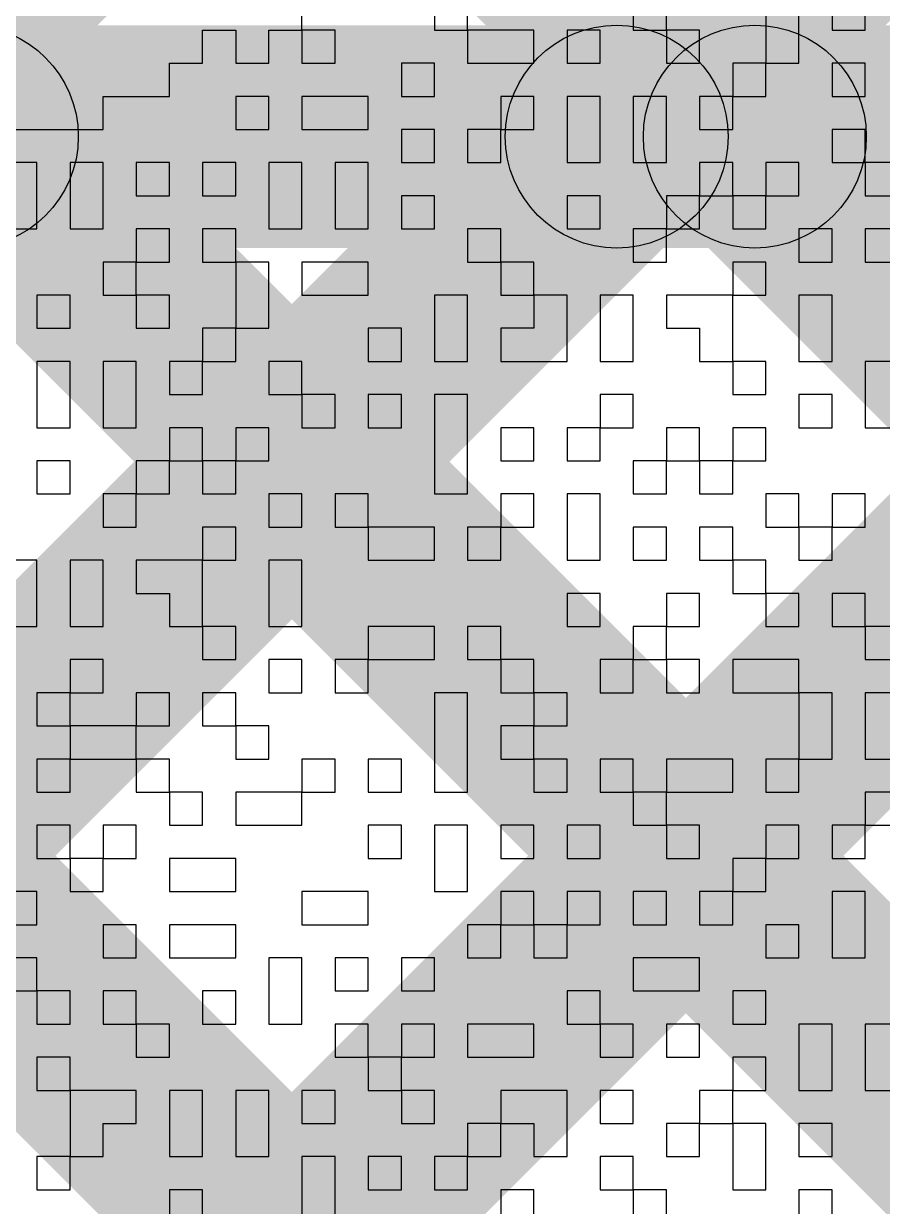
# Model space of a CAD drawing. Header units: millimetres. Extents: x -0.24 to 2.5, y 0 to 2.55.
# Drawn here: x 1.14215 to 1.17297, y 0.50561 to 0.54805 of the extents above; entities that cross this region are included whole.
import ezdxf

# ---------------------------------------------------------------- set-up
doc = ezdxf.new("R2010")
doc.units = ezdxf.units.MM
doc.header["$MEASUREMENT"] = 0
for name, color, linetype in [('BottomLayer', 5, 'Continuous'), ('TopLayer', 1, 'Continuous'), ('TopOverlay', 2, 'Continuous')]:
    doc.layers.add(name, color=color, linetype=linetype)

msp = doc.modelspace()

# ---------------------------------------------------------------- hatches: boundary and pattern name
at = {"layer": 'BottomLayer'}
for points in [[(0.829172, 0.820997), (0.834828, 0.826654), (1.482654, 0.178828), (1.476997, 0.173172)], [(1.078551, 0.425172), (1.072894, 0.430828), (1.197172, 0.555106), (1.202828, 0.549449)], [(1.12, 0.54), (1.12, 0.548), (1.182, 0.548), (1.182, 0.54)], [(1.050033, 0.424938), (1.044376, 0.430595), (1.16061, 0.546828), (1.166267, 0.541172)], [(1.137282, 0.541172), (1.142938, 0.546828), (1.510938, 0.178828), (1.505282, 0.173172)], [(1.165566, 0.541172), (1.171223, 0.546828), (1.539223, 0.178828), (1.533566, 0.173172)]]:
    msp.add_hatch(color=5, dxfattribs=at).paths.add_polyline_path(points)
h = msp.add_hatch(color=5, dxfattribs=at)
edge = h.paths.add_edge_path()
edge.add_arc((1.14011, 0.544), 0.004, 0, 360)
h = msp.add_hatch(color=5, dxfattribs=at)
edge = h.paths.add_edge_path()
edge.add_arc((1.163438, 0.544), 0.004, 0, 360)
h = msp.add_hatch(color=5, dxfattribs=at)
edge = h.paths.add_edge_path()
edge.add_arc((1.168394, 0.544), 0.004, 0, 360)
at = {"layer": 'TopLayer'}
for points in [[(1.129172, 0.577566), (1.134828, 0.583223), (1.614223, 0.103828), (1.608566, 0.098172)], [(1.134828, 0.538018), (1.129172, 0.543675), (1.153582, 0.568085), (1.159239, 0.562429)], [(1.134828, 0.509733), (1.129172, 0.51539), (1.172105, 0.558324), (1.177762, 0.552667)], [(1.129172, 0.549282), (1.134828, 0.554938), (1.585938, 0.103828), (1.580282, 0.098172)], [(1.134828, 0.481449), (1.129172, 0.487106), (1.195182, 0.553116), (1.200839, 0.547459)], [(1.129172, 0.520997), (1.134828, 0.526654), (1.557654, 0.103828), (1.551997, 0.098172)]]:
    msp.add_hatch(color=1, dxfattribs=at).paths.add_polyline_path(points)

# ---------------------------------------------------------------- linework, layer by layer
at = {"layer": 'BottomLayer'}
for centre in [(1.14011, 0.544), (1.163438, 0.544), (1.168394, 0.544)]:
    msp.add_circle(centre, 0.004, dxfattribs=at)
at = {"layer": 'TopLayer', "const_width": 0.008}
msp.add_lwpolyline([(1.205, 0.55, -0.26414), (1.132, 0.591457)], format="xyb", dxfattribs=at)
at = {"layer": 'TopOverlay'}
for p, q in [((1.152139, 0.547824), (1.152139, 0.549014)), ((1.156896, 0.549014), (1.156896, 0.547824)), ((1.158086, 0.547824), (1.158086, 0.549014)), ((1.164032, 0.549014), (1.164032, 0.547824)), ((1.165221, 0.547824), (1.165221, 0.549014)), ((1.168789, 0.549014), (1.168789, 0.547824)), ((1.169978, 0.547824), (1.169978, 0.549014)), ((1.171167, 0.549014), (1.171167, 0.547824)), ((1.172357, 0.547824), (1.172357, 0.549014)), ((1.148572, 0.546635), (1.148572, 0.547824)), ((1.148572, 0.547824), (1.149761, 0.547824)), ((1.149761, 0.547824), (1.149761, 0.546635)), ((1.15095, 0.546635), (1.15095, 0.547824)), ((1.15095, 0.547824), (1.152139, 0.547824)), ((1.152139, 0.547824), (1.152139, 0.546635)), ((1.153328, 0.547824), (1.152139, 0.547824)), ((1.153328, 0.546635), (1.153328, 0.547824)), ((1.156896, 0.547824), (1.158086, 0.547824)), ((1.158086, 0.547824), (1.158086, 0.546635)), ((1.160464, 0.547824), (1.158086, 0.547824)), ((1.160464, 0.546635), (1.160464, 0.547824)), ((1.162843, 0.547824), (1.161653, 0.547824)), ((1.161653, 0.547824), (1.161653, 0.546635)), ((1.162843, 0.546635), (1.162843, 0.547824)), ((1.164032, 0.547824), (1.165221, 0.547824)), ((1.165221, 0.547824), (1.165221, 0.546635)), ((1.16641, 0.547824), (1.165221, 0.547824)), ((1.16641, 0.546635), (1.16641, 0.547824)), ((1.168789, 0.547824), (1.168789, 0.546635)), ((1.169978, 0.546635), (1.169978, 0.547824)), ((1.171167, 0.547824), (1.172357, 0.547824)), ((1.147382, 0.545446), (1.147382, 0.546635)), ((1.147382, 0.546635), (1.148572, 0.546635)), ((1.149761, 0.546635), (1.15095, 0.546635)), ((1.152139, 0.546635), (1.153328, 0.546635)), ((1.156896, 0.546635), (1.155707, 0.546635)), ((1.155707, 0.546635), (1.155707, 0.545446)), ((1.156896, 0.545446), (1.156896, 0.546635)), ((1.158086, 0.546635), (1.160464, 0.546635)), ((1.161653, 0.546635), (1.162843, 0.546635)), ((1.165221, 0.546635), (1.16641, 0.546635)), ((1.168789, 0.546635), (1.167599, 0.546635)), ((1.167599, 0.546635), (1.167599, 0.545446)), ((1.168789, 0.546635), (1.169978, 0.546635)), ((1.168789, 0.545446), (1.168789, 0.546635)), ((1.172357, 0.546635), (1.171167, 0.546635)), ((1.171167, 0.546635), (1.171167, 0.545446)), ((1.172357, 0.545446), (1.172357, 0.546635)), ((1.145004, 0.544257), (1.145004, 0.545446)), ((1.145004, 0.545446), (1.147382, 0.545446)), ((1.15095, 0.545446), (1.149761, 0.545446)), ((1.149761, 0.545446), (1.149761, 0.544257)), ((1.15095, 0.544257), (1.15095, 0.545446)), ((1.154518, 0.545446), (1.152139, 0.545446)), ((1.152139, 0.545446), (1.152139, 0.544257)), ((1.154518, 0.544257), (1.154518, 0.545446)), ((1.155707, 0.545446), (1.156896, 0.545446)), ((1.160464, 0.545446), (1.159275, 0.545446)), ((1.159275, 0.545446), (1.159275, 0.544257)), ((1.160464, 0.544257), (1.160464, 0.545446)), ((1.162843, 0.545446), (1.161653, 0.545446)), ((1.161653, 0.545446), (1.161653, 0.544257)), ((1.162843, 0.544257), (1.162843, 0.545446)), ((1.165221, 0.545446), (1.164032, 0.545446)), ((1.164032, 0.545446), (1.164032, 0.544257)), ((1.165221, 0.544257), (1.165221, 0.545446)), ((1.167599, 0.545446), (1.16641, 0.545446)), ((1.16641, 0.545446), (1.16641, 0.544257)), ((1.167599, 0.545446), (1.168789, 0.545446)), ((1.167599, 0.544257), (1.167599, 0.545446)), ((1.171167, 0.545446), (1.172357, 0.545446)), ((1.141436, 0.544257), (1.145004, 0.544257)), ((1.149761, 0.544257), (1.15095, 0.544257)), ((1.152139, 0.544257), (1.154518, 0.544257)), ((1.156896, 0.544257), (1.155707, 0.544257)), ((1.155707, 0.544257), (1.155707, 0.543067)), ((1.156896, 0.543067), (1.156896, 0.544257)), ((1.159275, 0.544257), (1.158086, 0.544257)), ((1.158086, 0.544257), (1.158086, 0.543067)), ((1.159275, 0.544257), (1.160464, 0.544257)), ((1.159275, 0.543067), (1.159275, 0.544257)), ((1.161653, 0.544257), (1.161653, 0.543067)), ((1.162843, 0.543067), (1.162843, 0.544257)), ((1.164032, 0.544257), (1.164032, 0.543067)), ((1.165221, 0.543067), (1.165221, 0.544257)), ((1.16641, 0.544257), (1.167599, 0.544257)), ((1.172357, 0.544257), (1.171167, 0.544257)), ((1.171167, 0.544257), (1.171167, 0.543067)), ((1.172357, 0.543067), (1.172357, 0.544257)), ((1.142625, 0.543067), (1.141436, 0.543067)), ((1.142625, 0.541878), (1.142625, 0.543067)), ((1.145004, 0.543067), (1.143814, 0.543067)), ((1.143814, 0.543067), (1.143814, 0.541878)), ((1.145004, 0.541878), (1.145004, 0.543067)), ((1.147382, 0.543067), (1.146193, 0.543067)), ((1.146193, 0.543067), (1.146193, 0.541878)), ((1.147382, 0.541878), (1.147382, 0.543067)), ((1.149761, 0.543067), (1.148572, 0.543067)), ((1.148572, 0.543067), (1.148572, 0.541878)), ((1.149761, 0.541878), (1.149761, 0.543067)), ((1.152139, 0.543067), (1.15095, 0.543067)), ((1.15095, 0.543067), (1.15095, 0.541878)), ((1.152139, 0.541878), (1.152139, 0.543067)), ((1.154518, 0.543067), (1.153328, 0.543067)), ((1.153328, 0.543067), (1.153328, 0.541878)), ((1.154518, 0.541878), (1.154518, 0.543067)), ((1.155707, 0.543067), (1.156896, 0.543067)), ((1.158086, 0.543067), (1.159275, 0.543067)), ((1.161653, 0.543067), (1.162843, 0.543067)), ((1.164032, 0.543067), (1.165221, 0.543067)), ((1.167599, 0.543067), (1.16641, 0.543067)), ((1.16641, 0.543067), (1.16641, 0.541878)), ((1.167599, 0.541878), (1.167599, 0.543067)), ((1.169978, 0.543067), (1.168789, 0.543067)), ((1.168789, 0.543067), (1.168789, 0.541878)), ((1.169978, 0.541878), (1.169978, 0.543067)), ((1.171167, 0.543067), (1.172357, 0.543067)), ((1.172357, 0.543067), (1.172357, 0.541878)), ((1.173546, 0.543067), (1.172357, 0.543067)), ((1.142625, 0.540689), (1.142625, 0.541878)), ((1.143814, 0.541878), (1.143814, 0.540689)), ((1.145004, 0.540689), (1.145004, 0.541878)), ((1.146193, 0.541878), (1.147382, 0.541878)), ((1.148572, 0.541878), (1.149761, 0.541878)), ((1.15095, 0.541878), (1.15095, 0.540689)), ((1.152139, 0.540689), (1.152139, 0.541878)), ((1.153328, 0.541878), (1.153328, 0.540689)), ((1.154518, 0.540689), (1.154518, 0.541878)), ((1.156896, 0.541878), (1.155707, 0.541878)), ((1.155707, 0.541878), (1.155707, 0.540689)), ((1.156896, 0.540689), (1.156896, 0.541878)), ((1.162843, 0.541878), (1.161653, 0.541878)), ((1.161653, 0.541878), (1.161653, 0.540689)), ((1.162843, 0.540689), (1.162843, 0.541878)), ((1.16641, 0.541878), (1.165221, 0.541878)), ((1.165221, 0.541878), (1.165221, 0.540689)), ((1.16641, 0.541878), (1.167599, 0.541878)), ((1.16641, 0.540689), (1.16641, 0.541878)), ((1.167599, 0.541878), (1.167599, 0.540689)), ((1.168789, 0.541878), (1.167599, 0.541878)), ((1.168789, 0.541878), (1.169978, 0.541878)), ((1.168789, 0.540689), (1.168789, 0.541878)), ((1.172357, 0.541878), (1.173546, 0.541878)), ((1.141436, 0.540689), (1.142625, 0.540689)), ((1.143814, 0.540689), (1.145004, 0.540689)), ((1.147382, 0.540689), (1.146193, 0.540689)), ((1.146193, 0.540689), (1.146193, 0.539499)), ((1.147382, 0.539499), (1.147382, 0.540689)), ((1.149761, 0.540689), (1.148572, 0.540689)), ((1.148572, 0.540689), (1.148572, 0.539499)), ((1.149761, 0.539499), (1.149761, 0.540689)), ((1.15095, 0.540689), (1.152139, 0.540689)), ((1.153328, 0.540689), (1.154518, 0.540689)), ((1.155707, 0.540689), (1.156896, 0.540689)), ((1.159275, 0.540689), (1.158086, 0.540689)), ((1.158086, 0.540689), (1.158086, 0.539499)), ((1.159275, 0.539499), (1.159275, 0.540689)), ((1.161653, 0.540689), (1.162843, 0.540689)), ((1.165221, 0.540689), (1.164032, 0.540689)), ((1.164032, 0.540689), (1.164032, 0.539499)), ((1.165221, 0.540689), (1.16641, 0.540689)), ((1.165221, 0.539499), (1.165221, 0.540689)), ((1.167599, 0.540689), (1.168789, 0.540689)), ((1.171167, 0.540689), (1.169978, 0.540689)), ((1.169978, 0.540689), (1.169978, 0.539499)), ((1.171167, 0.539499), (1.171167, 0.540689)), ((1.173546, 0.540689), (1.172357, 0.540689)), ((1.172357, 0.540689), (1.172357, 0.539499)), ((1.146193, 0.539499), (1.145004, 0.539499)), ((1.145004, 0.539499), (1.145004, 0.53831)), ((1.146193, 0.539499), (1.147382, 0.539499)), ((1.146193, 0.53831), (1.146193, 0.539499)), ((1.148572, 0.539499), (1.149761, 0.539499)), ((1.149761, 0.539499), (1.149761, 0.53831)), ((1.15095, 0.539499), (1.149761, 0.539499)), ((1.15095, 0.53831), (1.15095, 0.539499)), ((1.154518, 0.539499), (1.152139, 0.539499)), ((1.152139, 0.539499), (1.152139, 0.53831)), ((1.154518, 0.53831), (1.154518, 0.539499)), ((1.158086, 0.539499), (1.159275, 0.539499)), ((1.159275, 0.539499), (1.159275, 0.53831)), ((1.160464, 0.539499), (1.159275, 0.539499)), ((1.160464, 0.53831), (1.160464, 0.539499)), ((1.164032, 0.539499), (1.165221, 0.539499)), ((1.168789, 0.539499), (1.167599, 0.539499)), ((1.167599, 0.539499), (1.167599, 0.53831)), ((1.168789, 0.53831), (1.168789, 0.539499)), ((1.169978, 0.539499), (1.171167, 0.539499)), ((1.172357, 0.539499), (1.173546, 0.539499)), ((1.143814, 0.53831), (1.142625, 0.53831)), ((1.142625, 0.53831), (1.142625, 0.537121)), ((1.143814, 0.537121), (1.143814, 0.53831)), ((1.145004, 0.53831), (1.146193, 0.53831)), ((1.146193, 0.53831), (1.146193, 0.537121)), ((1.147382, 0.53831), (1.146193, 0.53831)), ((1.147382, 0.537121), (1.147382, 0.53831)), ((1.149761, 0.53831), (1.149761, 0.537121)), ((1.15095, 0.537121), (1.15095, 0.53831)), ((1.152139, 0.53831), (1.154518, 0.53831)), ((1.158086, 0.53831), (1.156896, 0.53831)), ((1.156896, 0.53831), (1.156896, 0.537121)), ((1.158086, 0.537121), (1.158086, 0.53831)), ((1.159275, 0.53831), (1.160464, 0.53831)), ((1.160464, 0.53831), (1.160464, 0.537121)), ((1.161653, 0.53831), (1.160464, 0.53831)), ((1.161653, 0.537121), (1.161653, 0.53831)), ((1.164032, 0.53831), (1.162843, 0.53831)), ((1.162843, 0.53831), (1.162843, 0.537121)), ((1.164032, 0.537121), (1.164032, 0.53831)), ((1.167599, 0.53831), (1.165221, 0.53831)), ((1.165221, 0.53831), (1.165221, 0.537121)), ((1.167599, 0.53831), (1.168789, 0.53831)), ((1.167599, 0.537121), (1.167599, 0.53831)), ((1.171167, 0.53831), (1.169978, 0.53831)), ((1.169978, 0.53831), (1.169978, 0.537121)), ((1.171167, 0.537121), (1.171167, 0.53831)), ((1.142625, 0.537121), (1.143814, 0.537121)), ((1.146193, 0.537121), (1.147382, 0.537121)), ((1.149761, 0.537121), (1.148572, 0.537121)), ((1.148572, 0.537121), (1.148572, 0.535932)), ((1.149761, 0.537121), (1.15095, 0.537121)), ((1.149761, 0.535932), (1.149761, 0.537121)), ((1.155707, 0.537121), (1.154518, 0.537121)), ((1.154518, 0.537121), (1.154518, 0.535932)), ((1.155707, 0.535932), (1.155707, 0.537121)), ((1.156896, 0.537121), (1.156896, 0.535932)), ((1.158086, 0.535932), (1.158086, 0.537121)), ((1.160464, 0.537121), (1.159275, 0.537121)), ((1.159275, 0.537121), (1.159275, 0.535932)), ((1.161653, 0.535932), (1.161653, 0.537121)), ((1.162843, 0.537121), (1.162843, 0.535932)), ((1.164032, 0.535932), (1.164032, 0.537121)), ((1.165221, 0.537121), (1.16641, 0.537121)), ((1.16641, 0.537121), (1.16641, 0.535932)), ((1.167599, 0.535932), (1.167599, 0.537121)), ((1.169978, 0.537121), (1.169978, 0.535932)), ((1.171167, 0.535932), (1.171167, 0.537121)), ((1.143814, 0.535932), (1.142625, 0.535932)), ((1.142625, 0.535932), (1.142625, 0.534742)), ((1.143814, 0.534742), (1.143814, 0.535932)), ((1.146193, 0.535932), (1.145004, 0.535932)), ((1.145004, 0.535932), (1.145004, 0.534742)), ((1.146193, 0.534742), (1.146193, 0.535932)), ((1.148572, 0.535932), (1.147382, 0.535932)), ((1.147382, 0.535932), (1.147382, 0.534742)), ((1.148572, 0.535932), (1.149761, 0.535932)), ((1.148572, 0.534742), (1.148572, 0.535932)), ((1.152139, 0.535932), (1.15095, 0.535932)), ((1.15095, 0.535932), (1.15095, 0.534742)), ((1.152139, 0.534742), (1.152139, 0.535932)), ((1.154518, 0.535932), (1.155707, 0.535932)), ((1.156896, 0.535932), (1.158086, 0.535932)), ((1.159275, 0.535932), (1.161653, 0.535932)), ((1.162843, 0.535932), (1.164032, 0.535932)), ((1.16641, 0.535932), (1.167599, 0.535932)), ((1.167599, 0.535932), (1.167599, 0.534742)), ((1.168789, 0.535932), (1.167599, 0.535932)), ((1.168789, 0.534742), (1.168789, 0.535932)), ((1.169978, 0.535932), (1.171167, 0.535932)), ((1.173546, 0.535932), (1.172357, 0.535932)), ((1.172357, 0.535932), (1.172357, 0.534742)), ((1.142625, 0.534742), (1.142625, 0.533553)), ((1.143814, 0.533553), (1.143814, 0.534742)), ((1.145004, 0.534742), (1.145004, 0.533553)), ((1.146193, 0.533553), (1.146193, 0.534742)), ((1.147382, 0.534742), (1.148572, 0.534742)), ((1.15095, 0.534742), (1.152139, 0.534742)), ((1.152139, 0.534742), (1.152139, 0.533553)), ((1.153328, 0.534742), (1.152139, 0.534742)), ((1.153328, 0.533553), (1.153328, 0.534742)), ((1.155707, 0.534742), (1.154518, 0.534742)), ((1.154518, 0.534742), (1.154518, 0.533553)), ((1.155707, 0.533553), (1.155707, 0.534742)), ((1.158086, 0.534742), (1.156896, 0.534742)), ((1.156896, 0.534742), (1.156896, 0.533553)), ((1.158086, 0.533553), (1.158086, 0.534742)), ((1.164032, 0.534742), (1.162843, 0.534742)), ((1.162843, 0.534742), (1.162843, 0.533553)), ((1.164032, 0.533553), (1.164032, 0.534742)), ((1.167599, 0.534742), (1.168789, 0.534742)), ((1.171167, 0.534742), (1.169978, 0.534742)), ((1.169978, 0.534742), (1.169978, 0.533553)), ((1.171167, 0.533553), (1.171167, 0.534742)), ((1.172357, 0.534742), (1.172357, 0.533553)), ((1.142625, 0.533553), (1.143814, 0.533553)), ((1.145004, 0.533553), (1.146193, 0.533553)), ((1.148572, 0.533553), (1.147382, 0.533553)), ((1.147382, 0.533553), (1.147382, 0.532364)), ((1.148572, 0.532364), (1.148572, 0.533553)), ((1.15095, 0.533553), (1.149761, 0.533553)), ((1.149761, 0.533553), (1.149761, 0.532364)), ((1.15095, 0.532364), (1.15095, 0.533553)), ((1.152139, 0.533553), (1.153328, 0.533553)), ((1.154518, 0.533553), (1.155707, 0.533553)), ((1.156896, 0.533553), (1.156896, 0.532364)), ((1.158086, 0.532364), (1.158086, 0.533553)), ((1.160464, 0.533553), (1.159275, 0.533553)), ((1.159275, 0.533553), (1.159275, 0.532364)), ((1.160464, 0.532364), (1.160464, 0.533553)), ((1.162843, 0.533553), (1.161653, 0.533553)), ((1.161653, 0.533553), (1.161653, 0.532364)), ((1.162843, 0.533553), (1.164032, 0.533553)), ((1.162843, 0.532364), (1.162843, 0.533553)), ((1.16641, 0.533553), (1.165221, 0.533553)), ((1.165221, 0.533553), (1.165221, 0.532364)), ((1.16641, 0.532364), (1.16641, 0.533553)), ((1.168789, 0.533553), (1.167599, 0.533553)), ((1.167599, 0.533553), (1.167599, 0.532364)), ((1.168789, 0.532364), (1.168789, 0.533553)), ((1.169978, 0.533553), (1.171167, 0.533553)), ((1.172357, 0.533553), (1.173546, 0.533553)), ((1.143814, 0.532364), (1.142625, 0.532364)), ((1.142625, 0.532364), (1.142625, 0.531175)), ((1.143814, 0.531175), (1.143814, 0.532364)), ((1.147382, 0.532364), (1.146193, 0.532364)), ((1.146193, 0.532364), (1.146193, 0.531175)), ((1.147382, 0.532364), (1.148572, 0.532364)), ((1.147382, 0.531175), (1.147382, 0.532364)), ((1.148572, 0.532364), (1.148572, 0.531175)), ((1.149761, 0.532364), (1.148572, 0.532364)), ((1.149761, 0.532364), (1.15095, 0.532364)), ((1.149761, 0.531175), (1.149761, 0.532364)), ((1.156896, 0.532364), (1.156896, 0.531175)), ((1.158086, 0.531175), (1.158086, 0.532364)), ((1.159275, 0.532364), (1.160464, 0.532364)), ((1.161653, 0.532364), (1.162843, 0.532364)), ((1.165221, 0.532364), (1.164032, 0.532364)), ((1.164032, 0.532364), (1.164032, 0.531175)), ((1.165221, 0.532364), (1.16641, 0.532364)), ((1.165221, 0.531175), (1.165221, 0.532364)), ((1.16641, 0.532364), (1.16641, 0.531175)), ((1.167599, 0.532364), (1.16641, 0.532364)), ((1.167599, 0.532364), (1.168789, 0.532364)), ((1.167599, 0.531175), (1.167599, 0.532364)), ((1.142625, 0.531175), (1.143814, 0.531175)), ((1.146193, 0.531175), (1.145004, 0.531175)), ((1.145004, 0.531175), (1.145004, 0.529985)), ((1.146193, 0.531175), (1.147382, 0.531175)), ((1.146193, 0.529985), (1.146193, 0.531175)), ((1.148572, 0.531175), (1.149761, 0.531175)), ((1.152139, 0.531175), (1.15095, 0.531175)), ((1.15095, 0.531175), (1.15095, 0.529985)), ((1.152139, 0.529985), (1.152139, 0.531175)), ((1.154518, 0.531175), (1.153328, 0.531175)), ((1.153328, 0.531175), (1.153328, 0.529985)), ((1.154518, 0.529985), (1.154518, 0.531175)), ((1.156896, 0.531175), (1.158086, 0.531175)), ((1.160464, 0.531175), (1.159275, 0.531175)), ((1.159275, 0.531175), (1.159275, 0.529985)), ((1.160464, 0.529985), (1.160464, 0.531175)), ((1.162843, 0.531175), (1.161653, 0.531175)), ((1.161653, 0.531175), (1.161653, 0.529985)), ((1.162843, 0.529985), (1.162843, 0.531175)), ((1.164032, 0.531175), (1.165221, 0.531175)), ((1.16641, 0.531175), (1.167599, 0.531175)), ((1.169978, 0.531175), (1.168789, 0.531175)), ((1.168789, 0.531175), (1.168789, 0.529985)), ((1.169978, 0.529985), (1.169978, 0.531175)), ((1.172357, 0.531175), (1.171167, 0.531175)), ((1.171167, 0.531175), (1.171167, 0.529985)), ((1.172357, 0.529985), (1.172357, 0.531175)), ((1.145004, 0.529985), (1.146193, 0.529985)), ((1.149761, 0.529985), (1.148572, 0.529985)), ((1.148572, 0.529985), (1.148572, 0.528796)), ((1.149761, 0.528796), (1.149761, 0.529985)), ((1.15095, 0.529985), (1.152139, 0.529985)), ((1.153328, 0.529985), (1.154518, 0.529985)), ((1.154518, 0.529985), (1.154518, 0.528796)), ((1.156896, 0.529985), (1.154518, 0.529985)), ((1.156896, 0.528796), (1.156896, 0.529985)), ((1.159275, 0.529985), (1.158086, 0.529985)), ((1.158086, 0.529985), (1.158086, 0.528796)), ((1.159275, 0.529985), (1.160464, 0.529985)), ((1.159275, 0.528796), (1.159275, 0.529985)), ((1.161653, 0.529985), (1.161653, 0.528796)), ((1.162843, 0.528796), (1.162843, 0.529985)), ((1.165221, 0.529985), (1.164032, 0.529985)), ((1.164032, 0.529985), (1.164032, 0.528796)), ((1.165221, 0.528796), (1.165221, 0.529985)), ((1.167599, 0.529985), (1.16641, 0.529985)), ((1.16641, 0.529985), (1.16641, 0.528796)), ((1.167599, 0.528796), (1.167599, 0.529985)), ((1.168789, 0.529985), (1.169978, 0.529985)), ((1.169978, 0.529985), (1.169978, 0.528796)), ((1.171167, 0.529985), (1.169978, 0.529985)), ((1.171167, 0.529985), (1.172357, 0.529985)), ((1.171167, 0.528796), (1.171167, 0.529985)), ((1.142625, 0.528796), (1.141436, 0.528796)), ((1.142625, 0.527607), (1.142625, 0.528796)), ((1.145004, 0.528796), (1.143814, 0.528796)), ((1.143814, 0.528796), (1.143814, 0.527607)), ((1.145004, 0.527607), (1.145004, 0.528796)), ((1.148572, 0.528796), (1.146193, 0.528796)), ((1.146193, 0.528796), (1.146193, 0.527607)), ((1.148572, 0.528796), (1.149761, 0.528796)), ((1.148572, 0.527607), (1.148572, 0.528796)), ((1.152139, 0.528796), (1.15095, 0.528796)), ((1.15095, 0.528796), (1.15095, 0.527607)), ((1.152139, 0.527607), (1.152139, 0.528796)), ((1.154518, 0.528796), (1.156896, 0.528796)), ((1.158086, 0.528796), (1.159275, 0.528796)), ((1.161653, 0.528796), (1.162843, 0.528796)), ((1.164032, 0.528796), (1.165221, 0.528796)), ((1.16641, 0.528796), (1.167599, 0.528796)), ((1.167599, 0.528796), (1.167599, 0.527607)), ((1.168789, 0.528796), (1.167599, 0.528796)), ((1.168789, 0.527607), (1.168789, 0.528796)), ((1.169978, 0.528796), (1.171167, 0.528796)), ((1.142625, 0.526418), (1.142625, 0.527607)), ((1.143814, 0.527607), (1.143814, 0.526418)), ((1.145004, 0.526418), (1.145004, 0.527607)), ((1.146193, 0.527607), (1.147382, 0.527607)), ((1.147382, 0.527607), (1.147382, 0.526418)), ((1.148572, 0.526418), (1.148572, 0.527607)), ((1.15095, 0.527607), (1.15095, 0.526418)), ((1.152139, 0.526418), (1.152139, 0.527607)), ((1.162843, 0.527607), (1.161653, 0.527607)), ((1.161653, 0.527607), (1.161653, 0.526418)), ((1.162843, 0.526418), (1.162843, 0.527607)), ((1.16641, 0.527607), (1.165221, 0.527607)), ((1.165221, 0.527607), (1.165221, 0.526418)), ((1.16641, 0.526418), (1.16641, 0.527607)), ((1.167599, 0.527607), (1.168789, 0.527607)), ((1.168789, 0.527607), (1.168789, 0.526418)), ((1.169978, 0.527607), (1.168789, 0.527607)), ((1.169978, 0.526418), (1.169978, 0.527607)), ((1.172357, 0.527607), (1.171167, 0.527607)), ((1.171167, 0.527607), (1.171167, 0.526418)), ((1.172357, 0.526418), (1.172357, 0.527607)), ((1.141436, 0.526418), (1.142625, 0.526418)), ((1.143814, 0.526418), (1.145004, 0.526418)), ((1.147382, 0.526418), (1.148572, 0.526418)), ((1.148572, 0.526418), (1.148572, 0.525228)), ((1.149761, 0.526418), (1.148572, 0.526418)), ((1.149761, 0.525228), (1.149761, 0.526418)), ((1.15095, 0.526418), (1.152139, 0.526418)), ((1.156896, 0.526418), (1.154518, 0.526418)), ((1.154518, 0.526418), (1.154518, 0.525228)), ((1.156896, 0.525228), (1.156896, 0.526418)), ((1.159275, 0.526418), (1.158086, 0.526418)), ((1.158086, 0.526418), (1.158086, 0.525228)), ((1.159275, 0.525228), (1.159275, 0.526418)), ((1.161653, 0.526418), (1.162843, 0.526418)), ((1.165221, 0.526418), (1.164032, 0.526418)), ((1.164032, 0.526418), (1.164032, 0.525228)), ((1.165221, 0.526418), (1.16641, 0.526418)), ((1.165221, 0.525228), (1.165221, 0.526418)), ((1.168789, 0.526418), (1.169978, 0.526418)), ((1.171167, 0.526418), (1.172357, 0.526418)), ((1.172357, 0.526418), (1.172357, 0.525228)), ((1.173546, 0.526418), (1.172357, 0.526418)), ((1.145004, 0.525228), (1.143814, 0.525228)), ((1.143814, 0.525228), (1.143814, 0.524039)), ((1.145004, 0.524039), (1.145004, 0.525228)), ((1.148572, 0.525228), (1.149761, 0.525228)), ((1.152139, 0.525228), (1.15095, 0.525228)), ((1.15095, 0.525228), (1.15095, 0.524039)), ((1.152139, 0.524039), (1.152139, 0.525228)), ((1.154518, 0.525228), (1.153328, 0.525228)), ((1.153328, 0.525228), (1.153328, 0.524039)), ((1.154518, 0.525228), (1.156896, 0.525228)), ((1.154518, 0.524039), (1.154518, 0.525228)), ((1.158086, 0.525228), (1.159275, 0.525228)), ((1.159275, 0.525228), (1.159275, 0.524039)), ((1.160464, 0.525228), (1.159275, 0.525228)), ((1.160464, 0.524039), (1.160464, 0.525228)), ((1.164032, 0.525228), (1.162843, 0.525228)), ((1.162843, 0.525228), (1.162843, 0.524039)), ((1.164032, 0.525228), (1.165221, 0.525228)), ((1.164032, 0.524039), (1.164032, 0.525228)), ((1.165221, 0.525228), (1.165221, 0.524039)), ((1.16641, 0.525228), (1.165221, 0.525228)), ((1.16641, 0.524039), (1.16641, 0.525228)), ((1.169978, 0.525228), (1.167599, 0.525228)), ((1.167599, 0.525228), (1.167599, 0.524039)), ((1.169978, 0.524039), (1.169978, 0.525228)), ((1.172357, 0.525228), (1.173546, 0.525228)), ((1.143814, 0.524039), (1.142625, 0.524039)), ((1.142625, 0.524039), (1.142625, 0.52285)), ((1.143814, 0.524039), (1.145004, 0.524039)), ((1.143814, 0.52285), (1.143814, 0.524039)), ((1.147382, 0.524039), (1.146193, 0.524039)), ((1.146193, 0.524039), (1.146193, 0.52285)), ((1.147382, 0.52285), (1.147382, 0.524039)), ((1.149761, 0.524039), (1.148572, 0.524039)), ((1.148572, 0.524039), (1.148572, 0.52285)), ((1.149761, 0.52285), (1.149761, 0.524039)), ((1.15095, 0.524039), (1.152139, 0.524039)), ((1.153328, 0.524039), (1.154518, 0.524039)), ((1.158086, 0.524039), (1.156896, 0.524039)), ((1.156896, 0.524039), (1.156896, 0.52285)), ((1.158086, 0.52285), (1.158086, 0.524039)), ((1.159275, 0.524039), (1.160464, 0.524039)), ((1.160464, 0.524039), (1.160464, 0.52285)), ((1.161653, 0.524039), (1.160464, 0.524039)), ((1.161653, 0.52285), (1.161653, 0.524039)), ((1.162843, 0.524039), (1.164032, 0.524039)), ((1.165221, 0.524039), (1.16641, 0.524039)), ((1.167599, 0.524039), (1.169978, 0.524039)), ((1.169978, 0.524039), (1.169978, 0.52285)), ((1.171167, 0.524039), (1.169978, 0.524039)), ((1.171167, 0.52285), (1.171167, 0.524039)), ((1.173546, 0.524039), (1.172357, 0.524039)), ((1.172357, 0.524039), (1.172357, 0.52285)), ((1.142625, 0.52285), (1.143814, 0.52285)), ((1.143814, 0.52285), (1.143814, 0.52166)), ((1.146193, 0.52285), (1.143814, 0.52285)), ((1.146193, 0.52285), (1.147382, 0.52285)), ((1.146193, 0.52166), (1.146193, 0.52285)), ((1.148572, 0.52285), (1.149761, 0.52285)), ((1.149761, 0.52285), (1.149761, 0.52166)), ((1.15095, 0.52285), (1.149761, 0.52285)), ((1.15095, 0.52166), (1.15095, 0.52285)), ((1.156896, 0.52285), (1.156896, 0.52166)), ((1.158086, 0.52166), (1.158086, 0.52285)), ((1.160464, 0.52285), (1.159275, 0.52285)), ((1.159275, 0.52285), (1.159275, 0.52166)), ((1.160464, 0.52285), (1.161653, 0.52285)), ((1.160464, 0.52166), (1.160464, 0.52285)), ((1.169978, 0.52285), (1.169978, 0.52166)), ((1.171167, 0.52166), (1.171167, 0.52285)), ((1.172357, 0.52285), (1.172357, 0.52166)), ((1.143814, 0.52166), (1.142625, 0.52166)), ((1.142625, 0.52166), (1.142625, 0.520471)), ((1.143814, 0.520471), (1.143814, 0.52166)), ((1.143814, 0.52166), (1.146193, 0.52166)), ((1.146193, 0.52166), (1.146193, 0.520471)), ((1.147382, 0.52166), (1.146193, 0.52166)), ((1.147382, 0.520471), (1.147382, 0.52166)), ((1.149761, 0.52166), (1.15095, 0.52166)), ((1.153328, 0.52166), (1.152139, 0.52166)), ((1.152139, 0.52166), (1.152139, 0.520471)), ((1.153328, 0.520471), (1.153328, 0.52166)), ((1.155707, 0.52166), (1.154518, 0.52166)), ((1.154518, 0.52166), (1.154518, 0.520471)), ((1.155707, 0.520471), (1.155707, 0.52166)), ((1.156896, 0.52166), (1.156896, 0.520471)), ((1.158086, 0.520471), (1.158086, 0.52166)), ((1.159275, 0.52166), (1.160464, 0.52166)), ((1.160464, 0.52166), (1.160464, 0.520471)), ((1.161653, 0.52166), (1.160464, 0.52166)), ((1.161653, 0.520471), (1.161653, 0.52166)), ((1.164032, 0.52166), (1.162843, 0.52166)), ((1.162843, 0.52166), (1.162843, 0.520471)), ((1.164032, 0.520471), (1.164032, 0.52166)), ((1.167599, 0.52166), (1.165221, 0.52166)), ((1.165221, 0.52166), (1.165221, 0.520471)), ((1.167599, 0.520471), (1.167599, 0.52166)), ((1.169978, 0.52166), (1.168789, 0.52166)), ((1.168789, 0.52166), (1.168789, 0.520471)), ((1.169978, 0.52166), (1.171167, 0.52166)), ((1.169978, 0.520471), (1.169978, 0.52166)), ((1.172357, 0.52166), (1.173546, 0.52166)), ((1.142625, 0.520471), (1.143814, 0.520471)), ((1.146193, 0.520471), (1.147382, 0.520471)), ((1.147382, 0.520471), (1.147382, 0.519282)), ((1.148572, 0.520471), (1.147382, 0.520471)), ((1.148572, 0.519282), (1.148572, 0.520471)), ((1.152139, 0.520471), (1.149761, 0.520471)), ((1.149761, 0.520471), (1.149761, 0.519282)), ((1.152139, 0.520471), (1.153328, 0.520471)), ((1.152139, 0.519282), (1.152139, 0.520471)), ((1.154518, 0.520471), (1.155707, 0.520471)), ((1.156896, 0.520471), (1.158086, 0.520471)), ((1.160464, 0.520471), (1.161653, 0.520471)), ((1.162843, 0.520471), (1.164032, 0.520471)), ((1.164032, 0.520471), (1.164032, 0.519282)), ((1.165221, 0.520471), (1.164032, 0.520471)), ((1.165221, 0.520471), (1.167599, 0.520471)), ((1.165221, 0.519282), (1.165221, 0.520471)), ((1.168789, 0.520471), (1.169978, 0.520471)), ((1.173546, 0.520471), (1.172357, 0.520471)), ((1.172357, 0.520471), (1.172357, 0.519282)), ((1.143814, 0.519282), (1.142625, 0.519282)), ((1.142625, 0.519282), (1.142625, 0.518093)), ((1.143814, 0.518093), (1.143814, 0.519282)), ((1.146193, 0.519282), (1.145004, 0.519282)), ((1.145004, 0.519282), (1.145004, 0.518093)), ((1.146193, 0.518093), (1.146193, 0.519282)), ((1.147382, 0.519282), (1.148572, 0.519282)), ((1.149761, 0.519282), (1.152139, 0.519282)), ((1.155707, 0.519282), (1.154518, 0.519282)), ((1.154518, 0.519282), (1.154518, 0.518093)), ((1.155707, 0.518093), (1.155707, 0.519282)), ((1.158086, 0.519282), (1.156896, 0.519282)), ((1.156896, 0.519282), (1.156896, 0.518093)), ((1.158086, 0.518093), (1.158086, 0.519282)), ((1.160464, 0.519282), (1.159275, 0.519282)), ((1.159275, 0.519282), (1.159275, 0.518093)), ((1.160464, 0.518093), (1.160464, 0.519282)), ((1.162843, 0.519282), (1.161653, 0.519282)), ((1.161653, 0.519282), (1.161653, 0.518093)), ((1.162843, 0.518093), (1.162843, 0.519282)), ((1.164032, 0.519282), (1.165221, 0.519282)), ((1.165221, 0.519282), (1.165221, 0.518093)), ((1.16641, 0.519282), (1.165221, 0.519282)), ((1.16641, 0.518093), (1.16641, 0.519282)), ((1.169978, 0.519282), (1.168789, 0.519282)), ((1.168789, 0.519282), (1.168789, 0.518093)), ((1.169978, 0.518093), (1.169978, 0.519282)), ((1.172357, 0.519282), (1.171167, 0.519282)), ((1.171167, 0.519282), (1.171167, 0.518093)), ((1.172357, 0.519282), (1.173546, 0.519282)), ((1.172357, 0.518093), (1.172357, 0.519282)), ((1.142625, 0.518093), (1.143814, 0.518093)), ((1.143814, 0.518093), (1.143814, 0.516903)), ((1.145004, 0.518093), (1.143814, 0.518093)), ((1.145004, 0.518093), (1.146193, 0.518093)), ((1.145004, 0.516903), (1.145004, 0.518093)), ((1.149761, 0.518093), (1.147382, 0.518093)), ((1.147382, 0.518093), (1.147382, 0.516903)), ((1.149761, 0.516903), (1.149761, 0.518093)), ((1.154518, 0.518093), (1.155707, 0.518093)), ((1.156896, 0.518093), (1.156896, 0.516903)), ((1.158086, 0.516903), (1.158086, 0.518093)), ((1.159275, 0.518093), (1.160464, 0.518093)), ((1.161653, 0.518093), (1.162843, 0.518093)), ((1.165221, 0.518093), (1.16641, 0.518093)), ((1.168789, 0.518093), (1.167599, 0.518093)), ((1.167599, 0.518093), (1.167599, 0.516903)), ((1.168789, 0.518093), (1.169978, 0.518093)), ((1.168789, 0.516903), (1.168789, 0.518093)), ((1.171167, 0.518093), (1.172357, 0.518093)), ((1.142625, 0.516903), (1.141436, 0.516903)), ((1.142625, 0.515714), (1.142625, 0.516903)), ((1.143814, 0.516903), (1.145004, 0.516903)), ((1.147382, 0.516903), (1.149761, 0.516903)), ((1.154518, 0.516903), (1.152139, 0.516903)), ((1.152139, 0.516903), (1.152139, 0.515714)), ((1.154518, 0.515714), (1.154518, 0.516903)), ((1.156896, 0.516903), (1.158086, 0.516903)), ((1.160464, 0.516903), (1.159275, 0.516903)), ((1.159275, 0.516903), (1.159275, 0.515714)), ((1.160464, 0.515714), (1.160464, 0.516903)), ((1.162843, 0.516903), (1.161653, 0.516903)), ((1.161653, 0.516903), (1.161653, 0.515714)), ((1.162843, 0.515714), (1.162843, 0.516903)), ((1.165221, 0.516903), (1.164032, 0.516903)), ((1.164032, 0.516903), (1.164032, 0.515714)), ((1.165221, 0.515714), (1.165221, 0.516903)), ((1.167599, 0.516903), (1.16641, 0.516903)), ((1.16641, 0.516903), (1.16641, 0.515714)), ((1.167599, 0.516903), (1.168789, 0.516903)), ((1.167599, 0.515714), (1.167599, 0.516903)), ((1.172357, 0.516903), (1.171167, 0.516903)), ((1.171167, 0.516903), (1.171167, 0.515714)), ((1.172357, 0.515714), (1.172357, 0.516903)), ((1.141436, 0.515714), (1.142625, 0.515714)), ((1.146193, 0.515714), (1.145004, 0.515714)), ((1.145004, 0.515714), (1.145004, 0.514525)), ((1.146193, 0.514525), (1.146193, 0.515714)), ((1.149761, 0.515714), (1.147382, 0.515714)), ((1.147382, 0.515714), (1.147382, 0.514525)), ((1.149761, 0.514525), (1.149761, 0.515714)), ((1.152139, 0.515714), (1.154518, 0.515714)), ((1.159275, 0.515714), (1.158086, 0.515714)), ((1.158086, 0.515714), (1.158086, 0.514525)), ((1.159275, 0.515714), (1.160464, 0.515714)), ((1.159275, 0.514525), (1.159275, 0.515714)), ((1.160464, 0.515714), (1.160464, 0.514525)), ((1.161653, 0.515714), (1.160464, 0.515714)), ((1.161653, 0.515714), (1.162843, 0.515714)), ((1.161653, 0.514525), (1.161653, 0.515714)), ((1.164032, 0.515714), (1.165221, 0.515714)), ((1.16641, 0.515714), (1.167599, 0.515714)), ((1.169978, 0.515714), (1.168789, 0.515714)), ((1.168789, 0.515714), (1.168789, 0.514525)), ((1.169978, 0.514525), (1.169978, 0.515714)), ((1.171167, 0.515714), (1.171167, 0.514525)), ((1.172357, 0.514525), (1.172357, 0.515714)), ((1.142625, 0.514525), (1.141436, 0.514525)), ((1.142625, 0.513336), (1.142625, 0.514525)), ((1.145004, 0.514525), (1.146193, 0.514525)), ((1.147382, 0.514525), (1.149761, 0.514525)), ((1.152139, 0.514525), (1.15095, 0.514525)), ((1.15095, 0.514525), (1.15095, 0.513336)), ((1.152139, 0.513336), (1.152139, 0.514525)), ((1.154518, 0.514525), (1.153328, 0.514525)), ((1.153328, 0.514525), (1.153328, 0.513336)), ((1.154518, 0.513336), (1.154518, 0.514525)), ((1.156896, 0.514525), (1.155707, 0.514525)), ((1.155707, 0.514525), (1.155707, 0.513336)), ((1.156896, 0.513336), (1.156896, 0.514525)), ((1.158086, 0.514525), (1.159275, 0.514525)), ((1.160464, 0.514525), (1.161653, 0.514525)), ((1.16641, 0.514525), (1.164032, 0.514525)), ((1.164032, 0.514525), (1.164032, 0.513336)), ((1.16641, 0.513336), (1.16641, 0.514525)), ((1.168789, 0.514525), (1.169978, 0.514525)), ((1.171167, 0.514525), (1.172357, 0.514525)), ((1.141436, 0.513336), (1.142625, 0.513336)), ((1.142625, 0.513336), (1.142625, 0.512146)), ((1.143814, 0.513336), (1.142625, 0.513336)), ((1.143814, 0.512146), (1.143814, 0.513336)), ((1.146193, 0.513336), (1.145004, 0.513336)), ((1.145004, 0.513336), (1.145004, 0.512146)), ((1.146193, 0.512146), (1.146193, 0.513336)), ((1.149761, 0.513336), (1.148572, 0.513336)), ((1.148572, 0.513336), (1.148572, 0.512146)), ((1.149761, 0.512146), (1.149761, 0.513336)), ((1.15095, 0.513336), (1.15095, 0.512146)), ((1.152139, 0.512146), (1.152139, 0.513336)), ((1.153328, 0.513336), (1.154518, 0.513336)), ((1.155707, 0.513336), (1.156896, 0.513336)), ((1.162843, 0.513336), (1.161653, 0.513336)), ((1.161653, 0.513336), (1.161653, 0.512146)), ((1.162843, 0.512146), (1.162843, 0.513336)), ((1.164032, 0.513336), (1.16641, 0.513336)), ((1.168789, 0.513336), (1.167599, 0.513336)), ((1.167599, 0.513336), (1.167599, 0.512146)), ((1.168789, 0.512146), (1.168789, 0.513336)), ((1.142625, 0.512146), (1.143814, 0.512146)), ((1.145004, 0.512146), (1.146193, 0.512146)), ((1.146193, 0.512146), (1.146193, 0.510957)), ((1.147382, 0.512146), (1.146193, 0.512146)), ((1.147382, 0.510957), (1.147382, 0.512146)), ((1.148572, 0.512146), (1.149761, 0.512146)), ((1.15095, 0.512146), (1.152139, 0.512146)), ((1.154518, 0.512146), (1.153328, 0.512146)), ((1.153328, 0.512146), (1.153328, 0.510957)), ((1.154518, 0.510957), (1.154518, 0.512146)), ((1.156896, 0.512146), (1.155707, 0.512146)), ((1.155707, 0.512146), (1.155707, 0.510957)), ((1.156896, 0.510957), (1.156896, 0.512146)), ((1.160464, 0.512146), (1.158086, 0.512146)), ((1.158086, 0.512146), (1.158086, 0.510957)), ((1.160464, 0.510957), (1.160464, 0.512146)), ((1.161653, 0.512146), (1.162843, 0.512146)), ((1.162843, 0.512146), (1.162843, 0.510957)), ((1.164032, 0.512146), (1.162843, 0.512146)), ((1.164032, 0.510957), (1.164032, 0.512146)), ((1.16641, 0.512146), (1.165221, 0.512146)), ((1.165221, 0.512146), (1.165221, 0.510957)), ((1.16641, 0.510957), (1.16641, 0.512146)), ((1.167599, 0.512146), (1.168789, 0.512146)), ((1.171167, 0.512146), (1.169978, 0.512146)), ((1.169978, 0.512146), (1.169978, 0.510957)), ((1.171167, 0.510957), (1.171167, 0.512146)), ((1.173546, 0.512146), (1.172357, 0.512146)), ((1.172357, 0.512146), (1.172357, 0.510957)), ((1.143814, 0.510957), (1.142625, 0.510957)), ((1.142625, 0.510957), (1.142625, 0.509768)), ((1.143814, 0.509768), (1.143814, 0.510957)), ((1.146193, 0.510957), (1.147382, 0.510957)), ((1.153328, 0.510957), (1.154518, 0.510957)), ((1.154518, 0.510957), (1.154518, 0.509768)), ((1.155707, 0.510957), (1.154518, 0.510957)), ((1.155707, 0.510957), (1.156896, 0.510957)), ((1.155707, 0.509768), (1.155707, 0.510957)), ((1.158086, 0.510957), (1.160464, 0.510957)), ((1.162843, 0.510957), (1.164032, 0.510957)), ((1.165221, 0.510957), (1.16641, 0.510957)), ((1.168789, 0.510957), (1.167599, 0.510957)), ((1.167599, 0.510957), (1.167599, 0.509768)), ((1.168789, 0.509768), (1.168789, 0.510957)), ((1.169978, 0.510957), (1.169978, 0.509768)), ((1.171167, 0.509768), (1.171167, 0.510957)), ((1.172357, 0.510957), (1.172357, 0.509768)), ((1.142625, 0.509768), (1.143814, 0.509768)), ((1.143814, 0.509768), (1.143814, 0.508579)), ((1.146193, 0.509768), (1.143814, 0.509768)), ((1.146193, 0.508579), (1.146193, 0.509768)), ((1.148572, 0.509768), (1.147382, 0.509768)), ((1.147382, 0.509768), (1.147382, 0.508579)), ((1.148572, 0.508579), (1.148572, 0.509768)), ((1.15095, 0.509768), (1.149761, 0.509768)), ((1.149761, 0.509768), (1.149761, 0.508579)), ((1.15095, 0.508579), (1.15095, 0.509768)), ((1.153328, 0.509768), (1.152139, 0.509768)), ((1.152139, 0.509768), (1.152139, 0.508579)), ((1.153328, 0.508579), (1.153328, 0.509768)), ((1.154518, 0.509768), (1.155707, 0.509768)), ((1.155707, 0.509768), (1.155707, 0.508579)), ((1.156896, 0.509768), (1.155707, 0.509768)), ((1.156896, 0.508579), (1.156896, 0.509768)), ((1.161653, 0.509768), (1.159275, 0.509768)), ((1.159275, 0.509768), (1.159275, 0.508579)), ((1.161653, 0.508579), (1.161653, 0.509768)), ((1.164032, 0.509768), (1.162843, 0.509768)), ((1.162843, 0.509768), (1.162843, 0.508579)), ((1.164032, 0.508579), (1.164032, 0.509768)), ((1.167599, 0.509768), (1.16641, 0.509768)), ((1.16641, 0.509768), (1.16641, 0.508579)), ((1.167599, 0.509768), (1.168789, 0.509768)), ((1.167599, 0.508579), (1.167599, 0.509768)), ((1.169978, 0.509768), (1.171167, 0.509768)), ((1.172357, 0.509768), (1.173546, 0.509768)), ((1.143814, 0.508579), (1.143814, 0.50739)), ((1.145004, 0.50739), (1.145004, 0.508579)), ((1.145004, 0.508579), (1.146193, 0.508579)), ((1.147382, 0.508579), (1.147382, 0.50739)), ((1.148572, 0.50739), (1.148572, 0.508579)), ((1.149761, 0.508579), (1.149761, 0.50739)), ((1.15095, 0.50739), (1.15095, 0.508579)), ((1.152139, 0.508579), (1.153328, 0.508579)), ((1.155707, 0.508579), (1.156896, 0.508579)), ((1.159275, 0.508579), (1.158086, 0.508579)), ((1.158086, 0.508579), (1.158086, 0.50739)), ((1.159275, 0.508579), (1.160464, 0.508579)), ((1.159275, 0.50739), (1.159275, 0.508579)), ((1.160464, 0.508579), (1.160464, 0.50739)), ((1.161653, 0.50739), (1.161653, 0.508579)), ((1.162843, 0.508579), (1.164032, 0.508579)), ((1.16641, 0.508579), (1.165221, 0.508579)), ((1.165221, 0.508579), (1.165221, 0.50739)), ((1.16641, 0.50739), (1.16641, 0.508579)), ((1.16641, 0.508579), (1.167599, 0.508579)), ((1.167599, 0.508579), (1.167599, 0.50739)), ((1.168789, 0.508579), (1.167599, 0.508579)), ((1.168789, 0.50739), (1.168789, 0.508579)), ((1.171167, 0.508579), (1.169978, 0.508579)), ((1.169978, 0.508579), (1.169978, 0.50739)), ((1.171167, 0.50739), (1.171167, 0.508579)), ((1.143814, 0.50739), (1.142625, 0.50739)), ((1.142625, 0.50739), (1.142625, 0.5062)), ((1.143814, 0.50739), (1.145004, 0.50739)), ((1.143814, 0.5062), (1.143814, 0.50739)), ((1.147382, 0.50739), (1.148572, 0.50739)), ((1.149761, 0.50739), (1.15095, 0.50739)), ((1.153328, 0.50739), (1.152139, 0.50739)), ((1.152139, 0.50739), (1.152139, 0.5062)), ((1.153328, 0.5062), (1.153328, 0.50739)), ((1.155707, 0.50739), (1.154518, 0.50739)), ((1.154518, 0.50739), (1.154518, 0.5062)), ((1.155707, 0.5062), (1.155707, 0.50739)), ((1.158086, 0.50739), (1.156896, 0.50739)), ((1.156896, 0.50739), (1.156896, 0.5062)), ((1.158086, 0.50739), (1.159275, 0.50739)), ((1.158086, 0.5062), (1.158086, 0.50739)), ((1.160464, 0.50739), (1.161653, 0.50739)), ((1.164032, 0.50739), (1.162843, 0.50739)), ((1.162843, 0.50739), (1.162843, 0.5062)), ((1.164032, 0.5062), (1.164032, 0.50739)), ((1.165221, 0.50739), (1.16641, 0.50739)), ((1.167599, 0.50739), (1.167599, 0.5062)), ((1.168789, 0.5062), (1.168789, 0.50739)), ((1.169978, 0.50739), (1.171167, 0.50739)), ((1.142625, 0.5062), (1.143814, 0.5062)), ((1.148572, 0.5062), (1.147382, 0.5062)), ((1.147382, 0.5062), (1.147382, 0.505011)), ((1.148572, 0.505011), (1.148572, 0.5062)), ((1.152139, 0.5062), (1.152139, 0.505011)), ((1.153328, 0.505011), (1.153328, 0.5062)), ((1.154518, 0.5062), (1.155707, 0.5062)), ((1.156896, 0.5062), (1.158086, 0.5062)), ((1.160464, 0.5062), (1.159275, 0.5062)), ((1.159275, 0.5062), (1.159275, 0.505011)), ((1.160464, 0.505011), (1.160464, 0.5062)), ((1.162843, 0.5062), (1.164032, 0.5062)), ((1.164032, 0.5062), (1.164032, 0.505011)), ((1.165221, 0.5062), (1.164032, 0.5062)), ((1.165221, 0.505011), (1.165221, 0.5062)), ((1.167599, 0.5062), (1.168789, 0.5062)), ((1.171167, 0.5062), (1.169978, 0.5062)), ((1.169978, 0.5062), (1.169978, 0.505011)), ((1.171167, 0.505011), (1.171167, 0.5062))]:
    msp.add_line(p, q, dxfattribs=at)

doc.saveas('drawing.dxf')
